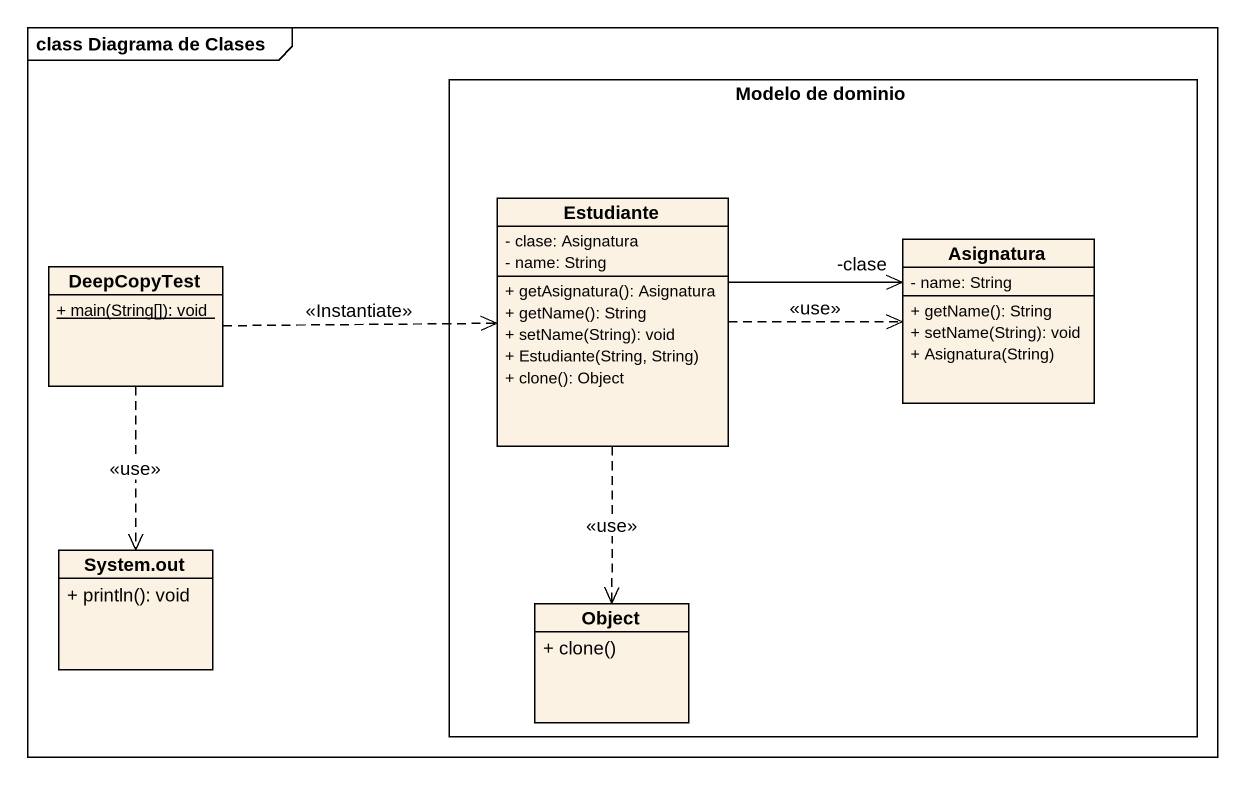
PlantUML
@startuml
mainframe class Diagrama de Clases
hide circle
hide empty members
skinparam classAttributeIconSize 0
rectangle "Modelo de dominio" as Modelo_de_dominio {
  class Estudiante {
    - clase: Asignatura
    - name: String
    + getAsignatura(): Asignatura
    + getName(): String
    + setName(String): void
    + Estudiante(String, String)
    + clone(): Object
  }
  class Asignatura {
    - name: String
    + getName(): String
    + setName(String): void
    + Asignatura(String)
  }
  class "Object" as Object_ {
    + clone()
  }
}
class DeepCopyTest {
  {static} + main(String[]): void
}
class "System.out" as System_out {
  + println(): void
}
Estudiante -right-> "-clase" Asignatura
Estudiante .right.> Asignatura : <<use>>
Estudiante ..> Object_ : <<use>>
DeepCopyTest .right.> Estudiante : <<Instantiate>>
DeepCopyTest ..> System_out : <<use>>
@enduml
